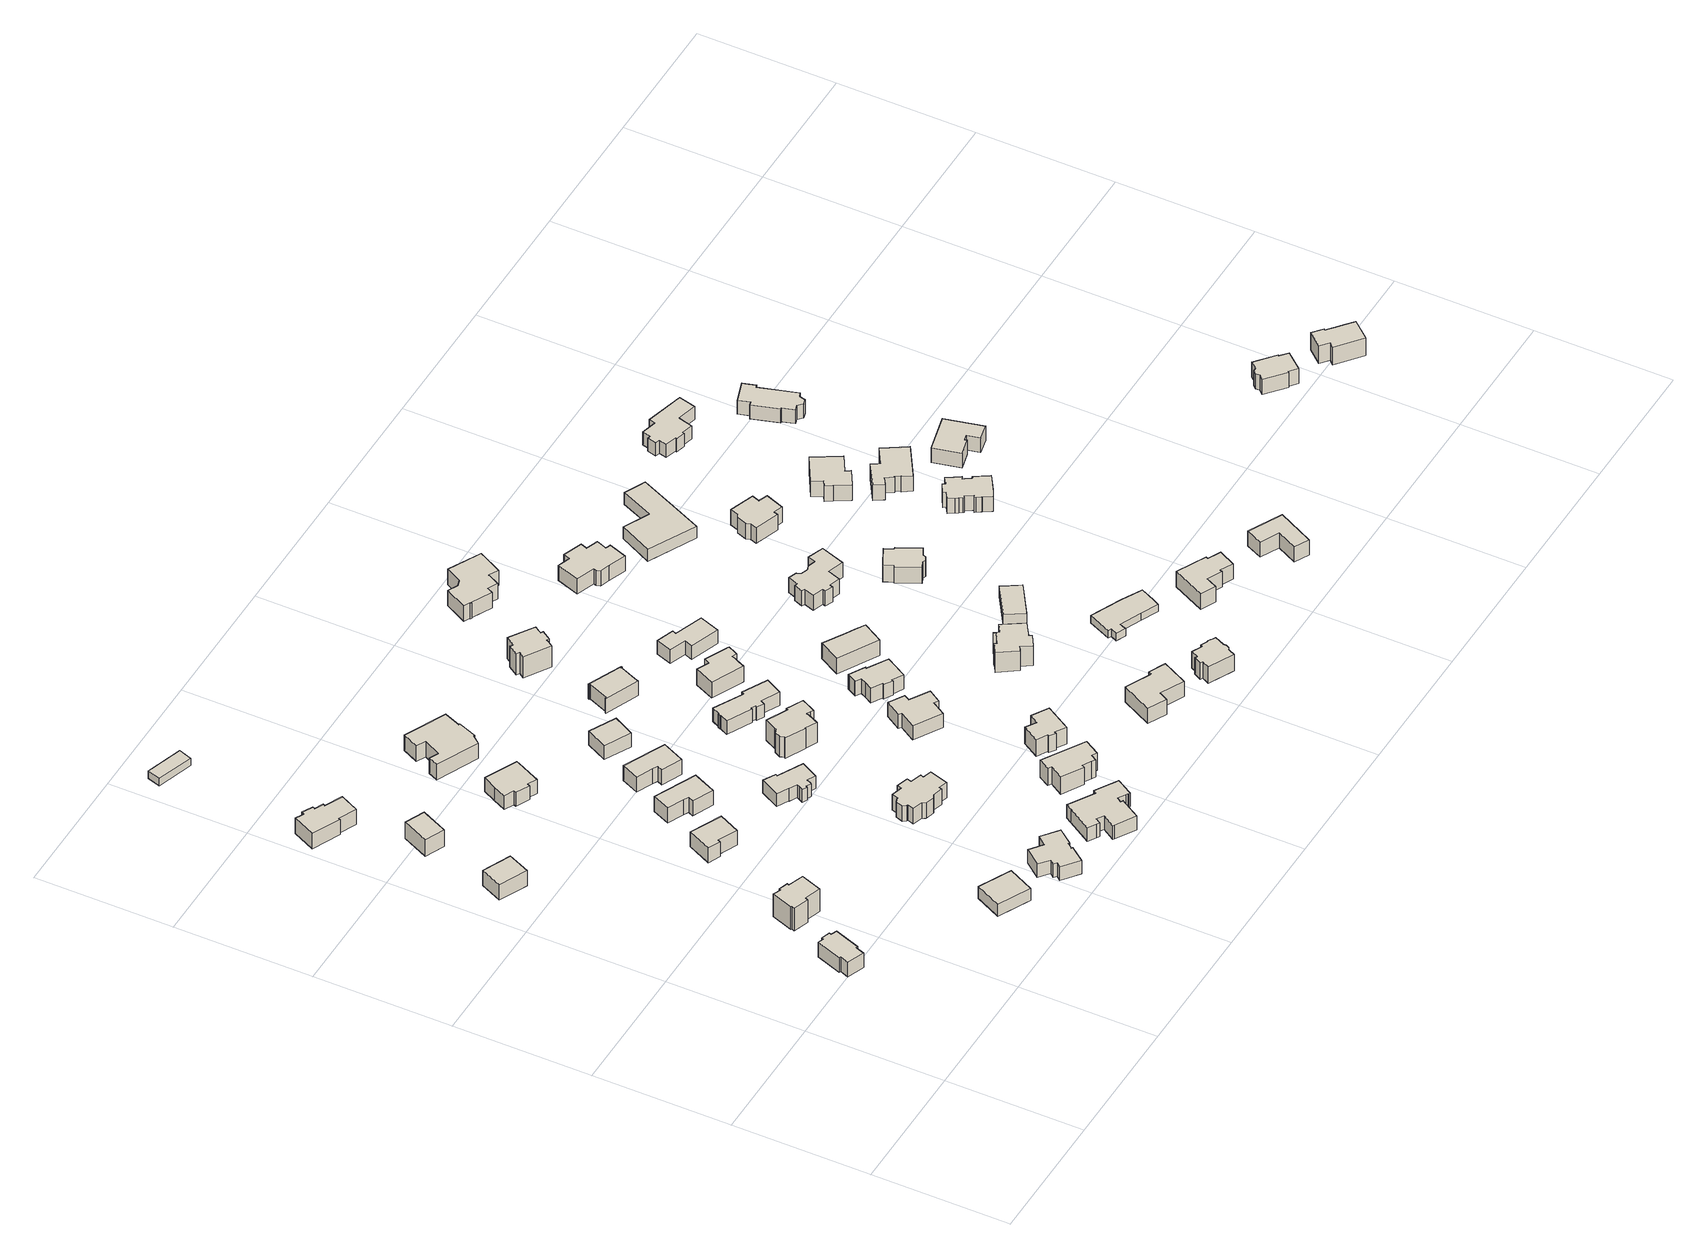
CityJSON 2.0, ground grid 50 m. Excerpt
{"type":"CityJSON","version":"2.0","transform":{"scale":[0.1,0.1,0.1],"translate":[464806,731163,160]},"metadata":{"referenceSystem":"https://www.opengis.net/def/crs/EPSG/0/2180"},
"CityObjects":{
"building1":{"type":"Building","attributes":{"przestNazw":"PL.PZGiK.336.BDOT10k","zrodloDach":"ALS_II","aktZrodla":"2024","roofType":"1000","measuredHeight":6.21},"geometry":[{"type":"Solid","lod":"1","boundaries":[[[[0,1,2,3,4,5,6,7,8,9,10,11]],[[10,12,13,11]],[[9,14,12,10]],[[8,15,14,9]],[[7,16,15,8]],[[6,17,16,7]],[[5,18,17,6]],[[4,19,18,5]],[[3,20,19,4]],[[2,21,20,3]],[[1,22,21,2]],[[0,23,22,1]],[[11,13,23,0]],[[12,14,15,16,17,18,19,20,21,22,23,13]]]]}]},
"building2":{"type":"Building","attributes":{"przestNazw":"PL.PZGiK.336.BDOT10k","zrodloDach":"ALS_II","aktZrodla":"2024","roofType":"1000","measuredHeight":6.47},"geometry":[{"type":"Solid","lod":"1","boundaries":[[[[24,25,26,27]],[[26,28,29,27]],[[25,30,28,26]],[[24,31,30,25]],[[27,29,31,24]],[[28,30,31,29]]]]}]},
"building3":{"type":"Building","attributes":{"przestNazw":"PL.PZGiK.336.BDOT10k","zrodloDach":"ALS_II","aktZrodla":"2024","roofType":"1000","measuredHeight":9.56},"geometry":[{"type":"Solid","lod":"1","boundaries":[[[[32,33,34,35,36,37,38,39,40,41,42,43]],[[42,44,45,43]],[[41,46,44,42]],[[40,47,46,41]],[[39,48,47,40]],[[38,49,48,39]],[[37,50,49,38]],[[36,51,50,37]],[[35,52,51,36]],[[34,53,52,35]],[[33,54,53,34]],[[32,55,54,33]],[[43,45,55,32]],[[44,46,47,48,49,50,51,52,53,54,55,45]]]]}]},
"building4":{"type":"Building","attributes":{"przestNazw":"PL.PZGiK.336.BDOT10k","zrodloDach":"ALS_II","aktZrodla":"2024","roofType":"1000","measuredHeight":6.47},"geometry":[{"type":"Solid","lod":"1","boundaries":[[[[56,57,58,59,60,61,62,63,64,65,66,67]],[[66,68,69,67]],[[65,70,68,66]],[[64,71,70,65]],[[63,72,71,64]],[[62,73,72,63]],[[61,74,73,62]],[[60,75,74,61]],[[59,76,75,60]],[[58,77,76,59]],[[57,78,77,58]],[[56,79,78,57]],[[67,69,79,56]],[[68,70,71,72,73,74,75,76,77,78,79,69]]]]}]},
"building5":{"type":"Building","attributes":{"przestNazw":"PL.PZGiK.336.BDOT10k","zrodloDach":"ALS_II","aktZrodla":"2024","roofType":"1000","measuredHeight":7},"geometry":[{"type":"Solid","lod":"1","boundaries":[[[[80,81,82,83]],[[82,84,85,83]],[[81,86,84,82]],[[80,87,86,81]],[[83,85,87,80]],[[84,86,87,85]]]]}]},
"building6":{"type":"Building","attributes":{"przestNazw":"PL.PZGiK.336.BDOT10k","zrodloDach":"ALS_II","aktZrodla":"2024","roofType":"1000","measuredHeight":5.06},"geometry":[{"type":"Solid","lod":"1","boundaries":[[[[88,89,90,91]],[[90,92,93,91]],[[89,94,92,90]],[[88,95,94,89]],[[91,93,95,88]],[[92,94,95,93]]]]}]},
"building7":{"type":"Building","attributes":{"przestNazw":"PL.PZGiK.336.BDOT10k","zrodloDach":"ALS_II","aktZrodla":"2024","roofType":"1000","measuredHeight":3.19},"geometry":[{"type":"Solid","lod":"1","boundaries":[[[[96,97,98,99]],[[98,100,101,99]],[[97,102,100,98]],[[96,103,102,97]],[[99,101,103,96]],[[100,102,103,101]]]]}]},
"building8":{"type":"Building","attributes":{"przestNazw":"PL.PZGiK.336.BDOT10k","zrodloDach":"ALS_II","aktZrodla":"2024","roofType":"1000","measuredHeight":6.32},"geometry":[{"type":"Solid","lod":"1","boundaries":[[[[104,105,106,107,108,109]],[[108,110,111,109]],[[107,112,110,108]],[[106,113,112,107]],[[105,114,113,106]],[[104,115,114,105]],[[109,111,115,104]],[[110,112,113,114,115,111]]]]}]},
"building9":{"type":"Building","attributes":{"przestNazw":"PL.PZGiK.336.BDOT10k","zrodloDach":"ALS_II","aktZrodla":"2024","roofType":"1000","measuredHeight":5.97},"geometry":[{"type":"Solid","lod":"1","boundaries":[[[[116,117,118,119,120,121,122,123,124,125,126,127]],[[126,128,129,127]],[[125,130,128,126]],[[124,131,130,125]],[[123,132,131,124]],[[122,133,132,123]],[[121,134,133,122]],[[120,135,134,121]],[[119,136,135,120]],[[118,137,136,119]],[[117,138,137,118]],[[116,139,138,117]],[[127,129,139,116]],[[128,130,131,132,133,134,135,136,137,138,139,129]]]]}]},
"building10":{"type":"Building","attributes":{"przestNazw":"PL.PZGiK.336.BDOT10k","zrodloDach":"ALS_II","aktZrodla":"2024","roofType":"1000","measuredHeight":5.64},"geometry":[{"type":"Solid","lod":"1","boundaries":[[[[140,141,142,143,144,145,146,147,148,149,150,151,152,153]],[[152,154,155,153]],[[151,156,154,152]],[[150,157,156,151]],[[149,158,157,150]],[[148,159,158,149]],[[147,160,159,148]],[[146,161,160,147]],[[145,162,161,146]],[[144,163,162,145]],[[143,164,163,144]],[[142,165,164,143]],[[141,166,165,142]],[[140,167,166,141]],[[153,155,167,140]],[[154,156,157,158,159,160,161,162,163,164,165,166,167,155]]]]}]},
"building11":{"type":"Building","attributes":{"przestNazw":"PL.PZGiK.336.BDOT10k","zrodloDach":"ALS_II","aktZrodla":"2024","roofType":"1000","measuredHeight":6.42},"geometry":[{"type":"Solid","lod":"1","boundaries":[[[[168,169,170,171,172,173,174]],[[173,175,176,174]],[[172,177,175,173]],[[171,178,177,172]],[[170,179,178,171]],[[169,180,179,170]],[[168,181,180,169]],[[174,176,181,168]],[[175,177,178,179,180,181,176]]]]}]},
"building12":{"type":"Building","attributes":{"przestNazw":"PL.PZGiK.336.BDOT10k","zrodloDach":"ALS_II","aktZrodla":"2024","roofType":"1000","measuredHeight":6.6},"geometry":[{"type":"Solid","lod":"1","boundaries":[[[[182,183,184,185,186,187,188,189,190,191,192,193]],[[192,194,195,193]],[[191,196,194,192]],[[190,197,196,191]],[[189,198,197,190]],[[188,199,198,189]],[[187,200,199,188]],[[186,201,200,187]],[[185,202,201,186]],[[184,203,202,185]],[[183,204,203,184]],[[182,205,204,183]],[[193,195,205,182]],[[194,196,197,198,199,200,201,202,203,204,205,195]]]]}]},
"building13":{"type":"Building","attributes":{"przestNazw":"PL.PZGiK.336.BDOT10k","zrodloDach":"ALS_II","aktZrodla":"2024","roofType":"1000","measuredHeight":6.46},"geometry":[{"type":"Solid","lod":"1","boundaries":[[[[206,207,208,209,210,211,212]],[[211,213,214,212]],[[210,215,213,211]],[[209,216,215,210]],[[208,217,216,209]],[[207,218,217,208]],[[206,219,218,207]],[[212,214,219,206]],[[213,215,216,217,218,219,214]]]]}]},
"building14":{"type":"Building","attributes":{"przestNazw":"PL.PZGiK.336.BDOT10k","zrodloDach":"ALS_II","aktZrodla":"2024","roofType":"1000","measuredHeight":5.43},"geometry":[{"type":"Solid","lod":"1","boundaries":[[[[220,221,222,223,224,225,226,227,228,229,230,231,232,233,234,235,236]],[[235,237,238,236]],[[234,239,237,235]],[[233,240,239,234]],[[232,241,240,233]],[[231,242,241,232]],[[230,243,242,231]],[[229,244,243,230]],[[228,245,244,229]],[[227,246,245,228]],[[226,247,246,227]],[[225,248,247,226]],[[224,249,248,225]],[[223,250,249,224]],[[222,251,250,223]],[[221,252,251,222]],[[220,253,252,221]],[[236,238,253,220]],[[237,239,240,241,242,243,244,245,246,247,248,249,250,251,252,253,238]]]]}]},
"building15":{"type":"Building","attributes":{"przestNazw":"PL.PZGiK.336.BDOT10k","zrodloDach":"ALS_II","aktZrodla":"2024","roofType":"1000","measuredHeight":6.62},"geometry":[{"type":"Solid","lod":"1","boundaries":[[[[254,255,256,257,258,259,260,261,262,263,264,265,266,267,268,269,270,271,272,273,274,275]],[[274,276,277,275]],[[273,278,276,274]],[[272,279,278,273]],[[271,280,279,272]],[[270,281,280,271]],[[269,282,281,270]],[[268,283,282,269]],[[267,284,283,268]],[[266,285,284,267]],[[265,286,285,266]],[[264,287,286,265]],[[263,288,287,264]],[[262,289,288,263]],[[261,290,289,262]],[[260,291,290,261]],[[259,292,291,260]],[[258,293,292,259]],[[257,294,293,258]],[[256,295,294,257]],[[255,296,295,256]],[[254,297,296,255]],[[275,277,297,254]],[[276,278,279,280,281,282,283,284,285,286,287,288,289,290,291,292,293,294,295,296,297,277]]]]}]},
"building16":{"type":"Building","attributes":{"przestNazw":"PL.PZGiK.336.BDOT10k","zrodloDach":"ALS_II","aktZrodla":"2024","roofType":"1000","measuredHeight":5.8},"geometry":[{"type":"Solid","lod":"1","boundaries":[[[[298,299,300,301,302,303,304,305,306,307,308,309,310,311,312,313,314,315,316,317,318,319,320,321,322]],[[321,323,324,322]],[[320,325,323,321]],[[319,326,325,320]],[[318,327,326,319]],[[317,328,327,318]],[[316,329,328,317]],[[315,330,329,316]],[[314,331,330,315]],[[313,332,331,314]],[[312,333,332,313]],[[311,334,333,312]],[[310,335,334,311]],[[309,336,335,310]],[[308,337,336,309]],[[307,338,337,308]],[[306,339,338,307]],[[305,340,339,306]],[[304,341,340,305]],[[303,342,341,304]],[[302,343,342,303]],[[301,344,343,302]],[[300,345,344,301]],[[299,346,345,300]],[[298,347,346,299]],[[322,324,347,298]],[[323,325,326,327,328,329,330,331,332,333,334,335,336,337,338,339,340,341,342,343,344,345,346,347,324]]]]}]},
"building17":{"type":"Building","attributes":{"przestNazw":"PL.PZGiK.336.BDOT10k","zrodloDach":"ALS_II","aktZrodla":"2024","roofType":"1000","measuredHeight":5.94},"geometry":[{"type":"Solid","lod":"1","boundaries":[[[[348,349,350,351]],[[350,352,353,351]],[[349,354,352,350]],[[348,355,354,349]],[[351,353,355,348]],[[352,354,355,353]]]]}]},
"building18":{"type":"Building","attributes":{"przestNazw":"PL.PZGiK.336.BDOT10k","zrodloDach":"ALS_II","aktZrodla":"2024","roofType":"1000","measuredHeight":8.56},"geometry":[{"type":"Solid","lod":"1","boundaries":[[[[356,357,358,359,360,361,362,363,364,365,366,367,368,369,370,371,372,373]],[[372,374,375,373]],[[371,376,374,372]],[[370,377,376,371]],[[369,378,377,370]],[[368,379,378,369]],[[367,380,379,368]],[[366,381,380,367]],[[365,382,381,366]],[[364,383,382,365]],[[363,384,383,364]],[[362,385,384,363]],[[361,386,385,362]],[[360,387,386,361]],[[359,388,387,360]],[[358,389,388,359]],[[357,390,389,358]],[[356,391,390,357]],[[373,375,391,356]],[[374,376,377,378,379,380,381,382,383,384,385,386,387,388,389,390,391,375]]]]}]},
"building19":{"type":"Building","attributes":{"przestNazw":"PL.PZGiK.336.BDOT10k","zrodloDach":"ALS_II","aktZrodla":"2024","roofType":"1000","measuredHeight":7.37},"geometry":[{"type":"Solid","lod":"1","boundaries":[[[[392,393,394,395,396,397,398,399,400,401,402]],[[401,403,404,402]],[[400,405,403,401]],[[399,406,405,400]],[[398,407,406,399]],[[397,408,407,398]],[[396,409,408,397]],[[395,410,409,396]],[[394,411,410,395]],[[393,412,411,394]],[[392,413,412,393]],[[402,404,413,392]],[[403,405,406,407,408,409,410,411,412,413,404]]]]}]},
"building20":{"type":"Building","attributes":{"przestNazw":"PL.PZGiK.336.BDOT10k","zrodloDach":"ALS_II","aktZrodla":"2024","roofType":"1000","measuredHeight":6.27},"geometry":[{"type":"Solid","lod":"1","boundaries":[[[[414,415,416,417,418,419,420,421,422,423,424,425]],[[424,426,427,425]],[[423,428,426,424]],[[422,429,428,423]],[[421,430,429,422]],[[420,431,430,421]],[[419,432,431,420]],[[418,433,432,419]],[[417,434,433,418]],[[416,435,434,417]],[[415,436,435,416]],[[414,437,436,415]],[[425,427,437,414]],[[426,428,429,430,431,432,433,434,435,436,437,427]]]]}]},
"building21":{"type":"Building","attributes":{"przestNazw":"PL.PZGiK.336.BDOT10k","zrodloDach":"ALS_II","aktZrodla":"2024","roofType":"1000","measuredHeight":5.67},"geometry":[{"type":"Solid","lod":"1","boundaries":[[[[438,439,440,441,442,443,444,445,446,447,448,449,450,451,452,453]],[[452,454,455,453]],[[451,456,454,452]],[[450,457,456,451]],[[449,458,457,450]],[[448,459,458,449]],[[447,460,459,448]],[[446,461,460,447]],[[445,462,461,446]],[[444,463,462,445]],[[443,464,463,444]],[[442,465,464,443]],[[441,466,465,442]],[[440,467,466,441]],[[439,468,467,440]],[[438,469,468,439]],[[453,455,469,438]],[[454,456,457,458,459,460,461,462,463,464,465,466,467,468,469,455]]]]}]},
"building22":{"type":"Building","attributes":{"przestNazw":"PL.PZGiK.336.BDOT10k","zrodloDach":"ALS_II","aktZrodla":"2024","roofType":"1000","measuredHeight":7.1},"geometry":[{"type":"Solid","lod":"1","boundaries":[[[[470,471,472,473,474,475,476,477,478,479]],[[478,480,481,479]],[[477,482,480,478]],[[476,483,482,477]],[[475,484,483,476]],[[474,485,484,475]],[[473,486,485,474]],[[472,487,486,473]],[[471,488,487,472]],[[470,489,488,471]],[[479,481,489,470]],[[480,482,483,484,485,486,487,488,489,481]]]]}]},
"building23":{"type":"Building","attributes":{"przestNazw":"PL.PZGiK.336.BDOT10k","zrodloDach":"ALS_II","aktZrodla":"2024","roofType":"1000","measuredHeight":6.1},"geometry":[{"type":"Solid","lod":"1","boundaries":[[[[490,491,492,493,494,495,496,497,498,499]],[[498,500,501,499]],[[497,502,500,498]],[[496,503,502,497]],[[495,504,503,496]],[[494,505,504,495]],[[493,506,505,494]],[[492,507,506,493]],[[491,508,507,492]],[[490,509,508,491]],[[499,501,509,490]],[[500,502,503,504,505,506,507,508,509,501]]]]}]},
"building24":{"type":"Building","attributes":{"przestNazw":"PL.PZGiK.336.BDOT10k","zrodloDach":"ALS_II","aktZrodla":"2024","roofType":"1000","measuredHeight":8.92},"geometry":[{"type":"Solid","lod":"1","boundaries":[[[[510,511,512,513,514,515,516,517,518,519,520,521,522,523]],[[522,524,525,523]],[[521,526,524,522]],[[520,527,526,521]],[[519,528,527,520]],[[518,529,528,519]],[[517,530,529,518]],[[516,531,530,517]],[[515,532,531,516]],[[514,533,532,515]],[[513,534,533,514]],[[512,535,534,513]],[[511,536,535,512]],[[510,537,536,511]],[[523,525,537,510]],[[524,526,527,528,529,530,531,532,533,534,535,536,537,525]]]]}]},
"building25":{"type":"Building","attributes":{"przestNazw":"PL.PZGiK.336.BDOT10k","zrodloDach":"ALS_II","aktZrodla":"2024","roofType":"1000","measuredHeight":6.7},"geometry":[{"type":"Solid","lod":"1","boundaries":[[[[538,539,540,541,542,543,544,545,546,547,548,549,550]],[[549,551,552,550]],[[548,553,551,549]],[[547,554,553,548]],[[546,555,554,547]],[[545,556,555,546]],[[544,557,556,545]],[[543,558,557,544]],[[542,559,558,543]],[[541,560,559,542]],[[540,561,560,541]],[[539,562,561,540]],[[538,563,562,539]],[[550,552,563,538]],[[551,553,554,555,556,557,558,559,560,561,562,563,552]]]]}]},
"building26":{"type":"Building","attributes":{"przestNazw":"PL.PZGiK.336.BDOT10k","zrodloDach":"ALS_II","aktZrodla":"2024","roofType":"1000","measuredHeight":6.17},"geometry":[{"type":"Solid","lod":"1","boundaries":[[[[564,565,566,567,568,569,570,571,572,573,574,575,576,577,578,579]],[[578,580,581,579]],[[577,582,580,578]],[[576,583,582,577]],[[575,584,583,576]],[[574,585,584,575]],[[573,586,585,574]],[[572,587,586,573]],[[571,588,587,572]],[[570,589,588,571]],[[569,590,589,570]],[[568,591,590,569]],[[567,592,591,568]],[[566,593,592,567]],[[565,594,593,566]],[[564,595,594,565]],[[579,581,595,564]],[[580,582,583,584,585,586,587,588,589,590,591,592,593,594,595,581]]]]}]},
"building27":{"type":"Building","attributes":{"przestNazw":"PL.PZGiK.336.BDOT10k","zrodloDach":"ALS_II","aktZrodla":"2024","roofType":"1000","measuredHeight":5.86},"geometry":[{"type":"Solid","lod":"1","boundaries":[[[[596,597,598,599,600,601,602,603]],[[602,604,605,603]],[[601,606,604,602]],[[600,607,606,601]],[[599,608,607,600]],[[598,609,608,599]],[[597,610,609,598]],[[596,611,610,597]],[[603,605,611,596]],[[604,606,607,608,609,610,611,605]]]]}]},
"building28":{"type":"Building","attributes":{"przestNazw":"PL.PZGiK.336.BDOT10k","zrodloDach":"ALS_II","aktZrodla":"2024","roofType":"1000","measuredHeight":6.52},"geometry":[{"type":"Solid","lod":"1","boundaries":[[[[612,613,614,615,616,617,618,619]],[[618,620,621,619]],[[617,622,620,618]],[[616,623,622,617]],[[615,624,623,616]],[[614,625,624,615]],[[613,626,625,614]],[[612,627,626,613]],[[619,621,627,612]],[[620,622,623,624,625,626,627,621]]]]}]},
"building29":{"type":"Building","attributes":{"przestNazw":"PL.PZGiK.336.BDOT10k","zrodloDach":"ALS_II","aktZrodla":"2024","roofType":"1000","measuredHeight":6.6},"geometry":[{"type":"Solid","lod":"1","boundaries":[[[[628,629,630,631,632,633]],[[632,634,635,633]],[[631,636,634,632]],[[630,637,636,631]],[[629,638,637,630]],[[628,639,638,629]],[[633,635,639,628]],[[634,636,637,638,639,635]]]]}]},
"building30":{"type":"Building","attributes":{"przestNazw":"PL.PZGiK.336.BDOT10k","zrodloDach":"ALS_II","aktZrodla":"2024","roofType":"1000","measuredHeight":6.64},"geometry":[{"type":"Solid","lod":"1","boundaries":[[[[640,641,642,643,644,645,646,647,648,649,650,651,652,653,654]],[[653,655,656,654]],[[652,657,655,653]],[[651,658,657,652]],[[650,659,658,651]],[[649,660,659,650]],[[648,661,660,649]],[[647,662,661,648]],[[646,663,662,647]],[[645,664,663,646]],[[644,665,664,645]],[[643,666,665,644]],[[642,667,666,643]],[[641,668,667,642]],[[640,669,668,641]],[[654,656,669,640]],[[655,657,658,659,660,661,662,663,664,665,666,667,668,669,656]]]]}]},
"building31":{"type":"Building","attributes":{"przestNazw":"PL.PZGiK.336.BDOT10k","zrodloDach":"ALS_II","aktZrodla":"2024","roofType":"1000","measuredHeight":8.47},"geometry":[{"type":"Solid","lod":"1","boundaries":[[[[670,671,672,673,674,675,676,677,678,679,680,681,682,683,684,685,686]],[[685,687,688,686]],[[684,689,687,685]],[[683,690,689,684]],[[682,691,690,683]],[[681,692,691,682]],[[680,693,692,681]],[[679,694,693,680]],[[678,695,694,679]],[[677,696,695,678]],[[676,697,696,677]],[[675,698,697,676]],[[674,699,698,675]],[[673,700,699,674]],[[672,701,700,673]],[[671,702,701,672]],[[670,703,702,671]],[[686,688,703,670]],[[687,689,690,691,692,693,694,695,696,697,698,699,700,701,702,703,688]]]]}]},
"building32":{"type":"Building","attributes":{"przestNazw":"PL.PZGiK.336.BDOT10k","zrodloDach":"ALS_II","aktZrodla":"2024","roofType":"1000","measuredHeight":6.94},"geometry":[{"type":"Solid","lod":"1","boundaries":[[[[704,705,706,707,708,709,710,711,712,713,714,715,716,717,718,719,720,721]],[[720,722,723,721]],[[719,724,722,720]],[[718,725,724,719]],[[717,726,725,718]],[[716,727,726,717]],[[715,728,727,716]],[[714,729,728,715]],[[713,730,729,714]],[[712,731,730,713]],[[711,732,731,712]],[[710,733,732,711]],[[709,734,733,710]],[[708,735,734,709]],[[707,736,735,708]],[[706,737,736,707]],[[705,738,737,706]],[[704,739,738,705]],[[721,723,739,704]],[[722,724,725,726,727,728,729,730,731,732,733,734,735,736,737,738,739,723]]]]}]},
"building33":{"type":"Building","attributes":{"przestNazw":"PL.PZGiK.336.BDOT10k","zrodloDach":"ALS_II","aktZrodla":"2024","roofType":"1000","measuredHeight":6.38},"geometry":[{"type":"Solid","lod":"1","boundaries":[[[[740,741,742,743,744,745,746,747,748,749,750,751,752,753,754]],[[753,755,756,754]],[[752,757,755,753]],[[751,758,757,752]],[[750,759,758,751]],[[749,760,759,750]],[[748,761,760,749]],[[747,762,761,748]],[[746,763,762,747]],[[745,764,763,746]],[[744,765,764,745]],[[743,766,765,744]],[[742,767,766,743]],[[741,768,767,742]],[[740,769,768,741]],[[754,756,769,740]],[[755,757,758,759,760,761,762,763,764,765,766,767,768,769,756]]]]}]},
"building34":{"type":"Building","attributes":{"przestNazw":"PL.PZGiK.336.BDOT10k","zrodloDach":"ALS_II","aktZrodla":"2024","roofType":"1000","measuredHeight":6.38},"geometry":[{"type":"Solid","lod":"1","boundaries":[[[[770,771,772,773,774,775,776,777,778,779,780,781,782,783,784,785,786,787,788,789]],[[788,790,791,789]],[[787,792,790,788]],[[786,793,792,787]],[[785,794,793,786]],[[784,795,794,785]],[[783,796,795,784]],[[782,797,796,783]],[[781,798,797,782]],[[780,799,798,781]],[[779,800,799,780]],[[778,801,800,779]],[[777,802,801,778]],[[776,803,802,777]],[[775,804,803,776]],[[774,805,804,775]],[[773,806,805,774]],[[772,807,806,773]],[[771,808,807,772]],[[770,809,808,771]],[[789,791,809,770]],[[790,792,793,794,795,796,797,798,799,800,801,802,803,804,805,806,807,808,809,791]]]]}]},
"building35":{"type":"Building","attributes":{"przestNazw":"PL.PZGiK.336.BDOT10k","zrodloDach":"ALS_II","aktZrodla":"2024","roofType":"1000","measuredHeight":4.49},"geometry":[{"type":"Solid","lod":"1","boundaries":[[[[810,811,812,813]],[[812,814,815,813]],[[811,816,814,812]],[[810,817,816,811]],[[813,815,817,810]],[[814,816,817,815]]]]}]},
"building36":{"type":"Building","attributes":{"przestNazw":"PL.PZGiK.336.BDOT10k","zrodloDach":"ALS_II","aktZrodla":"2024","roofType":"1000","measuredHeight":3.16},"geometry":[{"type":"Solid","lod":"1","boundaries":[[[[818,819,820,821,822,823,824,825,826,827,828]],[[827,829,830,828]],[[826,831,829,827]],[[825,832,831,826]],[[824,833,832,825]],[[823,834,833,824]],[[822,835,834,823]],[[821,836,835,822]],[[820,837,836,821]],[[819,838,837,820]],[[818,839,838,819]],[[828,830,839,818]],[[829,831,832,833,834,835,836,837,838,839,830]]]]}]},
"building37":{"type":"Building","attributes":{"przestNazw":"PL.PZGiK.336.BDOT10k","zrodloDach":"ALS_II","aktZrodla":"2024","roofType":"1000","measuredHeight":6.98},"geometry":[{"type":"Solid","lod":"1","boundaries":[[[[840,841,842,843,844,845,846,847,848,849,850,851]],[[850,852,853,851]],[[849,854,852,850]],[[848,855,854,849]],[[847,856,855,848]],[[846,857,856,847]],[[845,858,857,846]],[[844,859,858,845]],[[843,860,859,844]],[[842,861,860,843]],[[841,862,861,842]],[[840,863,862,841]],[[851,853,863,840]],[[852,854,855,856,857,858,859,860,861,862,863,853]]]]}]},
"building38":{"type":"Building","attributes":{"przestNazw":"PL.PZGiK.336.BDOT10k","zrodloDach":"ALS_II","aktZrodla":"2024","roofType":"1000","measuredHeight":5},"geometry":[{"type":"Solid","lod":"1","boundaries":[[[[864,865,866,867,868,869,870]],[[869,871,872,870]],[[868,873,871,869]],[[867,874,873,868]],[[866,875,874,867]],[[865,876,875,866]],[[864,877,876,865]],[[870,872,877,864]],[[871,873,874,875,876,877,872]]]]}]},
"building39":{"type":"Building","attributes":{"przestNazw":"PL.PZGiK.336.BDOT10k","zrodloDach":"ALS_II","aktZrodla":"2024","roofType":"1000","measuredHeight":6.53},"geometry":[{"type":"Solid","lod":"1","boundaries":[[[[878,879,880,881,882,883,884,885,886,887]],[[886,888,889,887]],[[885,890,888,886]],[[884,891,890,885]],[[883,892,891,884]],[[882,893,892,883]],[[881,894,893,882]],[[880,895,894,881]],[[879,896,895,880]],[[878,897,896,879]],[[887,889,897,878]],[[888,890,891,892,893,894,895,896,897,889]]]]}]},
"building40":{"type":"Building","attributes":{"przestNazw":"PL.PZGiK.336.BDOT10k","zrodloDach":"ALS_II","aktZrodla":"2024","roofType":"1000","measuredHeight":6.62},"geometry":[{"type":"Solid","lod":"1","boundaries":[[[[898,899,900,901,902,903,904,905,906,907,908,909]],[[908,910,911,909]],[[907,912,910,908]],[[906,913,912,907]],[[905,914,913,906]],[[904,915,914,905]],[[903,916,915,904]],[[902,917,916,903]],[[901,918,917,902]],[[900,919,918,901]],[[899,920,919,900]],[[898,921,920,899]],[[909,911,921,898]],[[910,912,913,914,915,916,917,918,919,920,921,911]]]]}]},
"building41":{"type":"Building","attributes":{"przestNazw":"PL.PZGiK.336.BDOT10k","zrodloDach":"ALS_II","aktZrodla":"2024","roofType":"1000","measuredHeight":6.41},"geometry":[{"type":"Solid","lod":"1","boundaries":[[[[922,923,924,925,926,927]],[[926,928,929,927]],[[925,930,928,926]],[[924,931,930,925]],[[923,932,931,924]],[[922,933,932,923]],[[927,929,933,922]],[[928,930,931,932,933,929]]]]}]},
"building42":{"type":"Building","attributes":{"przestNazw":"PL.PZGiK.336.BDOT10k","zrodloDach":"ALS_II","aktZrodla":"2024","roofType":"1000","measuredHeight":6.59},"geometry":[{"type":"Solid","lod":"1","boundaries":[[[[934,935,936,937,938,939,940,941,942]],[[941,943,944,942]],[[940,945,943,941]],[[939,946,945,940]],[[938,947,946,939]],[[937,948,947,938]],[[936,949,948,937]],[[935,950,949,936]],[[934,951,950,935]],[[942,944,951,934]],[[943,945,946,947,948,949,950,951,944]]]]}]},
"building43":{"type":"Building","attributes":{"przestNazw":"PL.PZGiK.336.BDOT10k","zrodloDach":"ALS_II","aktZrodla":"2024","roofType":"1000","measuredHeight":6.33},"geometry":[{"type":"Solid","lod":"1","boundaries":[[[[952,953,954,955,956,957,958,959,960,961,962,963,964,965,966,967,968,969,970,971,972,973,974,975,976]],[[975,977,978,976]],[[974,979,977,975]],[[973,980,979,974]],[[972,981,980,973]],[[971,982,981,972]],[[970,983,982,971]],[[969,984,983,970]],[[968,985,984,969]],[[967,986,985,968]],[[966,987,986,967]],[[965,988,987,966]],[[964,989,988,965]],[[963,990,989,964]],[[962,991,990,963]],[[961,992,991,962]],[[960,993,992,961]],[[959,994,993,960]],[[958,995,994,959]],[[957,996,995,958]],[[956,997,996,957]],[[955,998,997,956]],[[954,999,998,955]],[[953,1000,999,954]],[[952,1001,1000,953]],[[976,978,1001,952]],[[977,979,980,981,982,983,984,985,986,987,988,989,990,991,992,993,994,995,996,997,998,999,1000,1001,978]]]]}]},
"building44":{"type":"Building","attributes":{"przestNazw":"PL.PZGiK.336.BDOT10k","zrodloDach":"ALS_II","aktZrodla":"2024","roofType":"1000","measuredHeight":6.56},"geometry":[{"type":"Solid","lod":"1","boundaries":[[[[1002,1003,1004,1005,1006,1007,1008,1009,1010,1011,1012,1013]],[[1012,1014,1015,1013]],[[1011,1016,1014,1012]],[[1010,1017,1016,1011]],[[1009,1018,1017,1010]],[[1008,1019,1018,1009]],[[1007,1020,1019,1008]],[[1006,1021,1020,1007]],[[1005,1022,1021,1006]],[[1004,1023,1022,1005]],[[1003,1024,1023,1004]],[[1002,1025,1024,1003]],[[1013,1015,1025,1002]],[[1014,1016,1017,1018,1019,1020,1021,1022,1023,1024,1025,1015]]]]}]},
"building45":{"type":"Building","attributes":{"przestNazw":"PL.PZGiK.336.BDOT10k","zrodloDach":"ALS_II","aktZrodla":"2024","roofType":"1000","measuredHeight":5.64},"geometry":[{"type":"Solid","lod":"1","boundaries":[[[[1026,1027,1028,1029,1030,1031,1032,1033,1034,1035,1036,1037,1038,1039,1040,1041]],[[1040,1042,1043,1041]],[[1039,1044,1042,1040]],[[1038,1045,1044,1039]],[[1037,1046,1045,1038]],[[1036,1047,1046,1037]],[[1035,1048,1047,1036]],[[1034,1049,1048,1035]],[[1033,1050,1049,1034]],[[1032,1051,1050,1033]],[[1031,1052,1051,1032]],[[1030,1053,1052,1031]],[[1029,1054,1053,1030]],[[1028,1055,1054,1029]],[[1027,1056,1055,1028]],[[1026,1057,1056,1027]],[[1041,1043,1057,1026]],[[1042,1044,1045,1046,1047,1048,1049,1050,1051,1052,1053,1054,1055,1056,1057,1043]]]]}]},
"building46":{"type":"Building","attributes":{"przestNazw":"PL.PZGiK.336.BDOT10k","zrodloDach":"ALS_II","aktZrodla":"2024","roofType":"1000","measuredHeight":6.27},"geometry":[{"type":"Solid","lod":"1","boundaries":[[[[1058,1059,1060,1061,1062,1063,1064,1065]],[[1064,1066,1067,1065]],[[1063,1068,1066,1064]],[[1062,1069,1068,1063]],[[1061,1070,1069,1062]],[[1060,1071,1070,1061]],[[1059,1072,1071,1060]],[[1058,1073,1072,1059]],[[1065,1067,1073,1058]],[[1066,1068,1069,1070,1071,1072,1073,1067]]]]}]},
"building47":{"type":"Building","attributes":{"przestNazw":"PL.PZGiK.336.BDOT10k","zrodloDach":"ALS_II","aktZrodla":"2024","roofType":"1000","measuredHeight":5.94},"geometry":[{"type":"Solid","lod":"1","boundaries":[[[[1074,1075,1076,1077,1078,1079,1080,1081,1082,1083,1084,1085,1086,1087]],[[1086,1088,1089,1087]],[[1085,1090,1088,1086]],[[1084,1091,1090,1085]],[[1083,1092,1091,1084]],[[1082,1093,1092,1083]],[[1081,1094,1093,1082]],[[1080,1095,1094,1081]],[[1079,1096,1095,1080]],[[1078,1097,1096,1079]],[[1077,1098,1097,1078]],[[1076,1099,1098,1077]],[[1075,1100,1099,1076]],[[1074,1101,1100,1075]],[[1087,1089,1101,1074]],[[1088,1090,1091,1092,1093,1094,1095,1096,1097,1098,1099,1100,1101,1089]]]]}]},
"building48":{"type":"Building","attributes":{"przestNazw":"PL.PZGiK.336.BDOT10k","zrodloDach":"ALS_II","aktZrodla":"2024","roofType":"1000","measuredHeight":6.47},"geometry":[{"type":"Solid","lod":"1","boundaries":[[[[1102,1103,1104,1105,1106,1107,1108,1109,1110,1111,1112,1113]],[[1112,1114,1115,1113]],[[1111,1116,1114,1112]],[[1110,1117,1116,1111]],[[1109,1118,1117,1110]],[[1108,1119,1118,1109]],[[1107,1120,1119,1108]],[[1106,1121,1120,1107]],[[1105,1122,1121,1106]],[[1104,1123,1122,1105]],[[1103,1124,1123,1104]],[[1102,1125,1124,1103]],[[1113,1115,1125,1102]],[[1114,1116,1117,1118,1119,1120,1121,1122,1123,1124,1125,1115]]]]}]},
"building49":{"type":"Building","attributes":{"przestNazw":"PL.PZGiK.336.BDOT10k","zrodloDach":"ALS_II","aktZrodla":"2024","roofType":"1000","measuredHeight":7.53},"geometry":[{"type":"Solid","lod":"1","boundaries":[[[[1126,1127,1128,1129,1130,1131,1132,1133,1134,1135]],[[1134,1136,1137,1135]],[[1133,1138,1136,1134]],[[1132,1139,1138,1133]],[[1131,1140,1139,1132]],[[1130,1141,1140,1131]],[[1129,1142,1141,1130]],[[1128,1143,1142,1129]],[[1127,1144,1143,1128]],[[1126,1145,1144,1127]],[[1135,1137,1145,1126]],[[1136,1138,1139,1140,1141,1142,1143,1144,1145,1137]]]]}]}
},
"vertices":[
[344,616,13],[347,623,13],[379,612,13],[376,604,13],[397,596,13],[363,503,13],[357,505,13],[345,472,13],[283,495,13],[295,528,13],[289,530,13],[323,623,13],[289,530,75],[323,623,75],[295,528,75],[283,495,75],[345,472,75],[357,505,75],[363,503,75],[397,596,75],[376,604,75],[379,612,75],[347,623,75],[344,616,75],
[103,1709,34],[204,1663,34],[168,1584,34],[67,1630,34],[168,1584,99],[67,1630,99],[204,1663,99],[103,1709,99],
[462,831,4],[463,837,4],[497,826,4],[495,819,4],[551,799,4],[523,722,4],[464,742,4],[460,732,4],[404,752,4],[408,763,4],[405,764,4],[433,842,4],[405,764,100],[433,842,100],[408,763,100],[404,752,100],[460,732,100],[464,742,100],[523,722,100],[551,799,100],[495,819,100],[497,826,100],[463,837,100],[462,831,100],
[70,2333,37],[75,2342,37],[113,2323,37],[109,2314,37],[140,2300,37],[136,2293,37],[200,2263,37],[168,2196,37],[104,2226,37],[101,2219,37],[1,2266,37],[40,2348,37],[1,2266,102],[40,2348,102],[101,2219,102],[104,2226,102],[168,2196,102],[200,2263,102],[136,2293,102],[140,2300,102],[109,2314,102],[113,2323,102],[75,2342,102],[70,2333,102],
[256,2000,32],[212,1904,32],[142,1935,32],[186,2031,32],[142,1935,102],[186,2031,102],[212,1904,102],[256,2000,102],
[795,298,22],[910,241,22],[864,147,22],[749,204,22],[864,147,73],[749,204,73],[910,241,73],[795,298,73],
[166,2828,56],[149,2780,56],[18,2823,56],[34,2871,56],[18,2823,88],[34,2871,88],[149,2780,88],[166,2828,88],
[577,1216,29],[689,1163,29],[653,1088,29],[585,1119,29],[580,1109,29],[537,1129,29],[580,1109,92],[537,1129,92],[585,1119,92],[653,1088,92],[689,1163,92],[577,1216,92],
[525,1889,44],[604,1851,44],[590,1821,44],[575,1790,44],[558,1754,44],[525,1771,44],[521,1762,44],[472,1786,44],[476,1794,44],[442,1810,44],[465,1858,44],[489,1906,44],[465,1858,103],[489,1906,103],[442,1810,103],[476,1794,103],[472,1786,103],[521,1762,103],[525,1771,103],[558,1754,103],[575,1790,103],[590,1821,103],[604,1851,103],[525,1889,103],
[1062,202,22],[1088,235,22],[1147,188,22],[1106,135,22],[1102,138,22],[1087,119,22],[1091,116,22],[1050,63,22],[990,109,22],[1003,126,22],[993,134,22],[1005,150,22],[969,179,22],[1015,238,22],[969,179,79],[1015,238,79],[1005,150,79],[993,134,79],[1003,126,79],[990,109,79],[1050,63,79],[1091,116,79],[1087,119,79],[1102,138,79],[1106,135,79],[1147,188,79],[1088,235,79],[1062,202,79],
[665,1391,35],[815,1322,35],[778,1240,35],[703,1274,35],[712,1293,35],[693,1302,35],[637,1328,35],[693,1302,99],[637,1328,99],[712,1293,99],[703,1274,99],[778,1240,99],[815,1322,99],[665,1391,99],
[478,2098,48],[509,2083,48],[541,2145,48],[509,2161,48],[537,2219,48],[685,2149,48],[661,2090,48],[666,2088,48],[640,2021,48],[635,2023,48],[612,1993,48],[462,2063,48],[612,1993,114],[462,2063,114],[635,2023,114],[640,2021,114],[666,2088,114],[661,2090,114],[685,2149,114],[537,2219,114],[509,2161,114],[541,2145,114],[509,2083,114],[478,2098,114],
[744,1543,39],[894,1474,39],[856,1393,39],[783,1426,39],[792,1446,39],[772,1455,39],[715,1481,39],[772,1455,103],[715,1481,103],[792,1446,103],[783,1426,103],[856,1393,103],[894,1474,103],[744,1543,103],
[954,1108,28],[951,1101,28],[959,1097,28],[1039,1055,28],[1006,992,28],[977,1007,28],[969,991,28],[967,987,28],[949,997,28],[946,991,28],[929,1000,28],[937,1015,28],[941,1025,28],[914,1039,28],[915,1041,28],[873,1062,28],[910,1132,28],[873,1062,82],[910,1132,82],[915,1041,82],[914,1039,82],[941,1025,82],[937,1015,82],[929,1000,82],[946,991,82],[949,997,82],[967,987,82],[969,991,82],[977,1007,82],[1006,992,82],[1039,1055,82],[959,1097,82],[951,1101,82],[954,1108,82],
[1121,725,25],[1116,709,25],[1157,696,25],[1153,684,25],[1185,675,25],[1164,606,25],[1133,616,25],[1129,605,25],[1094,615,25],[1081,609,25],[1049,619,25],[1041,631,25],[1006,642,25],[1013,667,25],[1008,668,25],[1001,679,25],[1009,705,25],[1021,710,25],[1026,709,25],[1033,733,25],[1074,721,25],[1079,738,25],[1074,721,91],[1079,738,91],[1033,733,91],[1026,709,91],[1021,710,91],[1009,705,91],[1001,679,91],[1008,668,91],[1013,667,91],[1006,642,91],[1041,631,91],[1049,619,91],[1081,609,91],[1094,615,91],[1129,605,91],[1133,616,91],[1164,606,91],[1185,675,91],[1153,684,91],[1157,696,91],[1116,709,91],[1121,725,91],
[1269,211,31],[1343,166,31],[1350,178,31],[1426,131,31],[1429,129,31],[1414,104,31],[1393,70,31],[1388,73,31],[1386,74,31],[1380,78,31],[1354,94,31],[1348,86,31],[1343,78,31],[1351,73,31],[1349,69,31],[1307,0,31],[1235,44,31],[1231,47,31],[1260,93,31],[1236,108,31],[1224,89,31],[1212,96,31],[1185,113,31],[1239,201,31],[1252,222,31],[1239,201,89],[1252,222,89],[1185,113,89],[1212,96,89],[1224,89,89],[1236,108,89],[1260,93,89],[1231,47,89],[1235,44,89],[1307,0,89],[1349,69,89],[1351,73,89],[1343,78,89],[1348,86,89],[1354,94,89],[1380,78,89],[1386,74,89],[1388,73,89],[1393,70,89],[1414,104,89],[1429,129,89],[1426,131,89],[1350,178,89],[1343,166,89],[1269,211,89],
[795,1639,47],[834,1715,47],[928,1667,47],[889,1591,47],[928,1667,106],[889,1591,106],[834,1715,106],[795,1639,106],
[1205,1197,34],[1208,1204,34],[1266,1175,34],[1240,1123,34],[1229,1129,34],[1216,1135,34],[1208,1116,34],[1194,1087,34],[1153,1107,34],[1152,1106,34],[1082,1141,34],[1083,1143,34],[1085,1147,34],[1080,1160,34],[1091,1182,34],[1105,1187,34],[1108,1195,34],[1128,1235,34],[1108,1195,120],[1128,1235,120],[1105,1187,120],[1091,1182,120],[1080,1160,120],[1085,1147,120],[1083,1143,120],[1082,1141,120],[1152,1106,120],[1153,1107,120],[1194,1087,120],[1208,1116,120],[1216,1135,120],[1229,1129,120],[1240,1123,120],[1266,1175,120],[1208,1204,120],[1205,1197,120],
[1531,299,29],[1498,244,29],[1480,254,29],[1467,233,29],[1454,241,29],[1425,258,29],[1419,248,29],[1344,292,29],[1373,341,29],[1361,349,29],[1384,388,29],[1361,349,103],[1384,388,103],[1373,341,103],[1344,292,103],[1419,248,103],[1425,258,103],[1454,241,103],[1467,233,103],[1480,254,103],[1498,244,103],[1531,299,103],
[985,1736,55],[989,1735,55],[1020,1808,55],[1016,1810,55],[1018,1814,55],[1140,1761,55],[1139,1757,55],[1137,1758,55],[1106,1685,55],[1107,1684,55],[1105,1680,55],[983,1732,55],[1105,1680,117],[983,1732,117],[1107,1684,117],[1106,1685,117],[1137,1758,117],[1139,1757,117],[1140,1761,117],[1018,1814,117],[1016,1810,117],[1020,1808,117],[989,1735,117],[985,1736,117],
[1109,1396,37],[1111,1395,37],[1126,1424,37],[1230,1369,37],[1235,1378,37],[1323,1332,37],[1291,1271,37],[1227,1305,37],[1219,1290,37],[1195,1303,37],[1198,1308,37],[1182,1316,37],[1179,1311,37],[1091,1357,37],[1106,1386,37],[1104,1387,37],[1106,1386,94],[1104,1387,94],[1091,1357,94],[1179,1311,94],[1182,1316,94],[1198,1308,94],[1195,1303,94],[1219,1290,94],[1227,1305,94],[1291,1271,94],[1323,1332,94],[1235,1378,94],[1230,1369,94],[1126,1424,94],[1111,1395,94],[1109,1396,94],
[1615,477,32],[1560,385,32],[1523,408,32],[1519,402,32],[1497,416,32],[1500,421,32],[1463,443,32],[1499,503,32],[1536,480,32],[1556,512,32],[1536,480,103],[1556,512,103],[1499,503,103],[1463,443,103],[1500,421,103],[1497,416,103],[1519,402,103],[1523,408,103],[1560,385,103],[1615,477,103],
[1464,915,32],[1452,895,32],[1520,853,32],[1492,808,32],[1476,817,32],[1445,767,32],[1348,826,32],[1384,884,32],[1374,891,32],[1410,948,32],[1374,891,92],[1410,948,92],[1384,884,92],[1348,826,92],[1445,767,92],[1476,817,92],[1492,808,92],[1520,853,92],[1452,895,92],[1464,915,92],
[1153,2074,54],[1140,2054,54],[1136,2047,54],[1144,2042,54],[1122,2008,54],[1114,2013,54],[1110,2006,54],[1097,1986,54],[1010,2042,54],[1022,2061,54],[1011,2068,54],[1035,2104,54],[1045,2097,54],[1066,2130,54],[1045,2097,144],[1066,2130,144],[1035,2104,144],[1011,2068,144],[1022,2061,144],[1010,2042,144],[1097,1986,144],[1110,2006,144],[1114,2013,144],[1122,2008,144],[1144,2042,144],[1136,2047,144],[1140,2054,144],[1153,2074,144],
[1382,1507,45],[1387,1504,45],[1385,1500,45],[1375,1479,45],[1369,1467,45],[1353,1474,45],[1347,1461,45],[1342,1452,45],[1328,1421,45],[1213,1475,45],[1246,1546,45],[1290,1525,45],[1300,1546,45],[1290,1525,112],[1300,1546,112],[1246,1546,112],[1213,1475,112],[1328,1421,112],[1342,1452,112],[1347,1461,112],[1353,1474,112],[1369,1467,112],[1375,1479,112],[1385,1500,112],[1387,1504,112],[1382,1507,112],
[1521,1086,33],[1518,1081,33],[1534,1072,33],[1590,1039,33],[1546,962,33],[1507,984,33],[1505,979,33],[1475,996,33],[1478,1001,33],[1439,1024,33],[1456,1053,33],[1465,1071,33],[1445,1083,33],[1448,1088,33],[1462,1113,33],[1465,1118,33],[1462,1113,95],[1465,1118,95],[1448,1088,95],[1445,1083,95],[1465,1071,95],[1456,1053,95],[1439,1024,95],[1478,1001,95],[1475,996,95],[1505,979,95],[1507,984,95],[1546,962,95],[1590,1039,95],[1534,1072,95],[1518,1081,95],[1521,1086,95],
[1373,1699,51],[1368,1685,51],[1470,1648,51],[1444,1575,51],[1338,1612,51],[1349,1642,51],[1290,1663,51],[1310,1721,51],[1290,1663,109],[1310,1721,109],[1349,1642,109],[1338,1612,109],[1444,1575,109],[1470,1648,109],[1368,1685,109],[1373,1699,109],
[1897,261,48],[1903,273,48],[1962,244,48],[1916,152,48],[1831,194,48],[1815,162,48],[1750,195,48],[1806,306,48],[1750,195,113],[1806,306,113],[1815,162,113],[1831,194,113],[1916,152,113],[1962,244,113],[1903,273,113],[1897,261,113],
[1553,1259,33],[1631,1213,33],[1660,1197,33],[1694,1177,33],[1651,1103,33],[1510,1184,33],[1651,1103,99],[1510,1184,99],[1694,1177,99],[1660,1197,99],[1631,1213,99],[1553,1259,99],
[1183,2405,70],[1218,2387,70],[1241,2394,70],[1271,2452,70],[1387,2393,70],[1342,2306,70],[1308,2323,70],[1285,2279,70],[1251,2297,70],[1240,2275,70],[1167,2313,70],[1166,2310,70],[1161,2312,70],[1163,2315,70],[1142,2326,70],[1163,2315,136],[1142,2326,136],[1161,2312,136],[1166,2310,136],[1167,2313,136],[1240,2275,136],[1251,2297,136],[1285,2279,136],[1308,2323,136],[1342,2306,136],[1387,2393,136],[1271,2452,136],[1241,2394,136],[1218,2387,136],[1183,2405,136],
[1790,765,21],[1789,767,21],[1799,773,21],[1805,763,21],[1843,788,21],[1839,796,21],[1844,799,21],[1856,782,21],[1886,802,21],[1934,726,21],[1904,706,21],[1884,693,21],[1890,683,21],[1848,657,21],[1824,694,21],[1807,683,21],[1764,749,21],[1807,683,106],[1764,749,106],[1824,694,106],[1848,657,106],[1890,683,106],[1884,693,106],[1904,706,106],[1934,726,106],[1886,802,106],[1856,782,106],[1844,799,106],[1839,796,106],[1843,788,106],[1805,763,106],[1799,773,106],[1789,767,106],[1790,765,106],
[2078,173,54],[2082,181,54],[2104,170,54],[2111,170,54],[2120,165,54],[2125,160,54],[2135,155,54],[2118,119,54],[2118,109,54],[2113,97,54],[2104,92,54],[2091,66,54],[2001,111,54],[2014,138,54],[2006,142,54],[2020,169,54],[2028,165,54],[2041,191,54],[2028,165,124],[2041,191,124],[2020,169,124],[2006,142,124],[2014,138,124],[2001,111,124],[2091,66,124],[2104,92,124],[2113,97,124],[2118,109,124],[2118,119,124],[2135,155,124],[2125,160,124],[2120,165,124],[2111,170,124],[2104,170,124],[2082,181,124],[2078,173,124],
[1535,2011,62],[1535,2012,62],[1500,2024,62],[1495,2037,62],[1498,2047,62],[1431,2071,62],[1461,2155,62],[1505,2139,62],[1514,2163,62],[1583,2138,62],[1574,2114,62],[1618,2098,62],[1604,2060,62],[1622,2054,62],[1598,1988,62],[1622,2054,126],[1598,1988,126],[1604,2060,126],[1618,2098,126],[1574,2114,126],[1583,2138,126],[1514,2163,126],[1505,2139,126],[1461,2155,126],[1431,2071,126],[1498,2047,126],[1495,2037,126],[1500,2024,126],[1535,2012,126],[1535,2011,126],
[1792,1478,50],[1798,1463,50],[1825,1453,50],[1839,1460,50],[1867,1451,50],[1877,1479,50],[1935,1458,50],[1905,1371,50],[1848,1390,50],[1831,1343,50],[1792,1356,50],[1788,1345,50],[1760,1356,50],[1764,1367,50],[1724,1381,50],[1737,1418,50],[1726,1422,50],[1738,1454,50],[1749,1451,50],[1762,1488,50],[1749,1451,114],[1762,1488,114],[1738,1454,114],[1726,1422,114],[1737,1418,114],[1724,1381,114],[1764,1367,114],[1760,1356,114],[1788,1345,114],[1792,1356,114],[1831,1343,114],[1848,1390,114],[1905,1371,114],[1935,1458,114],[1877,1479,114],[1867,1451,114],[1839,1460,114],[1825,1453,114],[1798,1463,114],[1792,1478,114],
[2102,829,45],[1989,756,45],[1949,819,45],[2062,892,45],[1949,819,90],[2062,892,90],[1989,756,90],[2102,829,90],
[2088,579,45],[2200,528,45],[2272,490,45],[2247,438,45],[2235,414,45],[2171,443,45],[2095,476,45],[2085,452,45],[2051,467,45],[2062,491,45],[2050,495,45],[2062,491,76],[2050,495,76],[2051,467,76],[2085,452,76],[2095,476,76],[2171,443,76],[2235,414,76],[2247,438,76],[2272,490,76],[2200,528,76],[2088,579,76],
[2023,1288,44],[2039,1256,44],[2044,1258,44],[2085,1177,44],[2056,1162,44],[2052,1150,44],[2037,1143,44],[2025,1147,44],[2003,1137,44],[1963,1217,44],[1968,1220,44],[1952,1252,44],[1968,1220,114],[1952,1252,114],[1963,1217,114],[2003,1137,114],[2025,1147,114],[2037,1143,114],[2052,1150,114],[2056,1162,114],[2085,1177,114],[2044,1258,114],[2039,1256,114],[2023,1288,114],
[1671,1946,63],[1729,2065,63],[1822,2020,63],[1874,2137,63],[1950,2102,63],[1898,1986,63],[1841,1860,63],[1898,1986,113],[1841,1860,113],[1950,2102,113],[1874,2137,113],[1822,2020,113],[1729,2065,113],[1671,1946,113],
[2458,360,57],[2454,352,57],[2499,330,57],[2469,269,57],[2423,291,57],[2420,283,57],[2368,308,57],[2348,267,57],[2295,293,57],[2353,412,57],[2295,293,123],[2353,412,123],[2348,267,123],[2368,308,123],[2420,283,123],[2423,291,123],[2469,269,123],[2499,330,123],[2454,352,123],[2458,360,123],
[2040,1765,57],[2030,1737,57],[2063,1725,57],[2038,1657,57],[2005,1668,57],[2000,1653,57],[1912,1685,57],[1921,1709,57],[1915,1723,57],[1928,1759,57],[1941,1766,57],[1952,1796,57],[1941,1766,123],[1952,1796,123],[1928,1759,123],[1915,1723,123],[1921,1709,123],[1912,1685,123],[2000,1653,123],[2005,1668,123],[2038,1657,123],[2063,1725,123],[2030,1737,123],[2040,1765,123],
[2738,235,68],[2672,103,68],[2620,129,68],[2657,203,68],[2590,236,68],[2618,295,68],[2590,236,132],[2618,295,132],[2657,203,132],[2620,129,132],[2672,103,132],[2738,235,132],
[2342,1597,57],[2282,1562,57],[2293,1544,57],[2234,1510,57],[2203,1562,57],[2188,1587,57],[2208,1599,57],[2188,1634,57],[2287,1692,57],[2188,1634,123],[2287,1692,123],[2208,1599,123],[2188,1587,123],[2203,1562,123],[2234,1510,123],[2293,1544,123],[2282,1562,123],[2342,1597,123],
[2437,1223,54],[2429,1218,54],[2445,1193,54],[2446,1191,54],[2453,1196,54],[2485,1144,54],[2458,1127,54],[2428,1108,54],[2400,1092,54],[2382,1122,54],[2381,1123,54],[2371,1139,54],[2368,1143,54],[2376,1148,54],[2359,1175,54],[2352,1171,54],[2349,1175,54],[2342,1186,54],[2336,1196,54],[2323,1217,54],[2348,1233,54],[2342,1242,54],[2377,1263,54],[2382,1254,54],[2408,1270,54],[2382,1254,117],[2408,1270,117],[2377,1263,117],[2342,1242,117],[2348,1233,117],[2323,1217,117],[2336,1196,117],[2342,1186,117],[2349,1175,117],[2352,1171,117],[2359,1175,117],[2376,1148,117],[2368,1143,117],[2371,1139,117],[2381,1123,117],[2382,1122,117],[2400,1092,117],[2428,1108,117],[2458,1127,117],[2485,1144,117],[2453,1196,117],[2446,1191,117],[2445,1193,117],[2429,1218,117],[2437,1223,117],
[2480,1433,57],[2362,1360,57],[2342,1392,57],[2345,1394,57],[2333,1412,57],[2330,1409,57],[2312,1436,57],[2285,1419,57],[2264,1453,57],[2349,1506,57],[2367,1478,57],[2429,1516,57],[2367,1478,122],[2429,1516,122],[2349,1506,122],[2264,1453,122],[2285,1419,122],[2312,1436,122],[2330,1409,122],[2333,1412,122],[2345,1394,122],[2342,1392,122],[2362,1360,122],[2480,1433,122],
[2329,2179,82],[2313,2116,82],[2242,2135,82],[2228,2082,82],[2188,2093,82],[2186,2087,82],[2152,2096,82],[2154,2101,82],[2113,2112,82],[2120,2141,82],[2103,2145,82],[2112,2179,82],[2123,2176,82],[2131,2206,82],[2185,2192,82],[2191,2215,82],[2185,2192,138],[2191,2215,138],[2131,2206,138],[2123,2176,138],[2112,2179,138],[2103,2145,138],[2120,2141,138],[2113,2112,138],[2154,2101,138],[2152,2096,138],[2186,2087,138],[2188,2093,138],[2228,2082,138],[2242,2135,138],[2313,2116,138],[2329,2179,138],
[2677,1266,61],[2619,1253,61],[2608,1299,61],[2590,1295,61],[2591,1287,61],[2528,1272,61],[2505,1371,61],[2644,1404,61],[2505,1371,123],[2644,1404,123],[2528,1272,123],[2591,1287,123],[2590,1295,123],[2608,1299,123],[2619,1253,123],[2677,1266,123],
[2495,1990,78],[2486,1987,78],[2528,1851,78],[2511,1845,78],[2506,1823,78],[2485,1817,78],[2469,1833,78],[2450,1827,78],[2436,1872,78],[2431,1871,78],[2402,1966,78],[2416,1970,78],[2403,2011,78],[2481,2037,78],[2403,2011,137],[2481,2037,137],[2416,1970,137],[2402,1966,137],[2431,1871,137],[2436,1872,137],[2450,1827,137],[2469,1833,137],[2485,1817,137],[2506,1823,137],[2511,1845,137],[2528,1851,137],[2486,1987,137],[2495,1990,137],
[3374,586,93],[3371,582,93],[3398,559,93],[3347,498,93],[3319,521,93],[3316,517,93],[3247,575,93],[3262,593,93],[3261,606,93],[3272,619,93],[3284,619,93],[3304,644,93],[3284,619,157],[3304,644,157],[3272,619,157],[3261,606,157],[3262,593,157],[3247,575,157],[3316,517,157],[3319,521,157],[3347,498,157],[3398,559,157],[3371,582,157],[3374,586,157],
[3492,531,106],[3527,502,106],[3523,498,106],[3546,478,106],[3580,450,106],[3605,429,106],[3550,364,106],[3463,437,106],[3478,454,106],[3448,479,106],[3478,454,181],[3448,479,181],[3463,437,181],[3550,364,181],[3605,429,181],[3580,450,181],[3546,478,181],[3523,498,181],[3527,502,181],[3492,531,181]
]}
